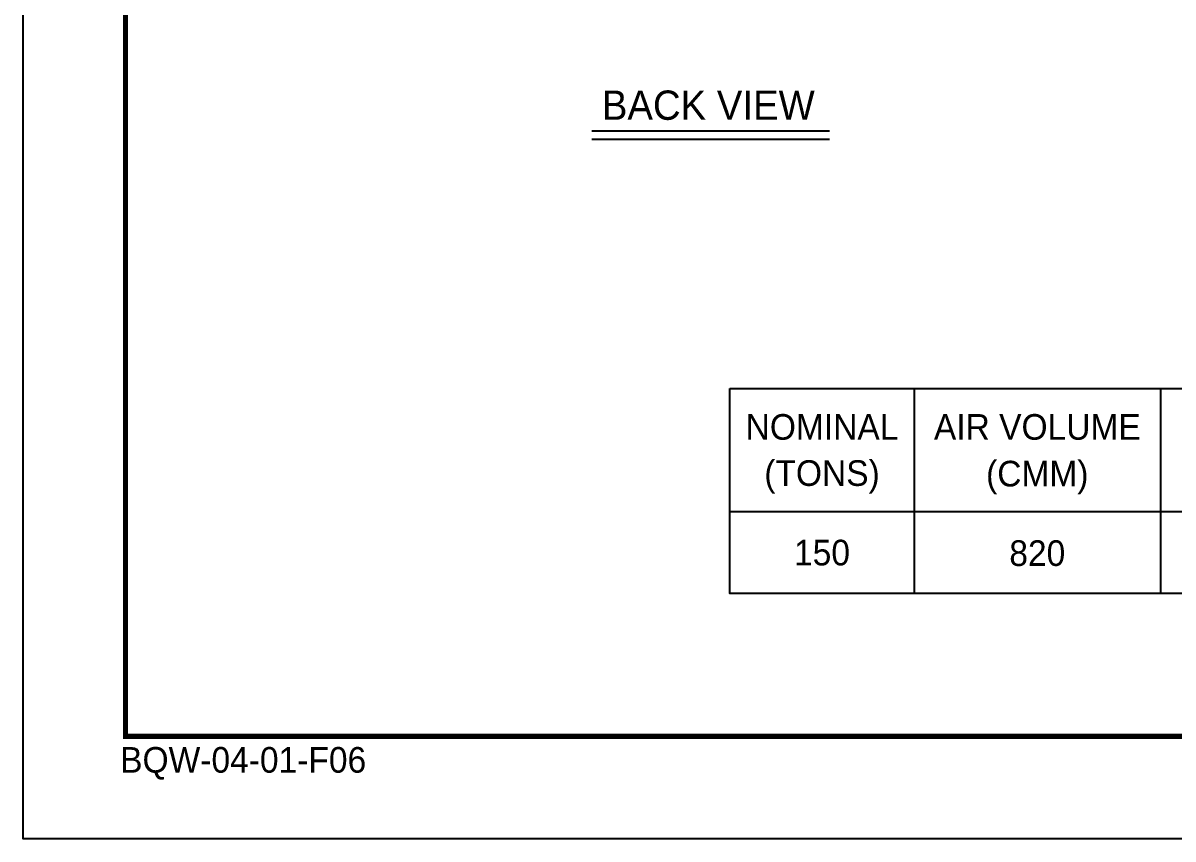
# Model space of a CAD drawing. Header units: millimetres. Extents: x 2142 to 31549, y 1327 to 22122.
# Drawn here: x 2142 to 9993, y 1327 to 6895 of the extents above; entities that cross this region are included whole.
import ezdxf
from ezdxf.enums import TextEntityAlignment as Align

# ---------------------------------------------------------------- set-up
doc = ezdxf.new("R2010")
doc.units = ezdxf.units.MM
for name, color, linetype in [('냉각탑_box', 1, 'Continuous'), ('냉각탑_form', 1, 'Continuous'), ('냉각탑_text', 3, 'Continuous')]:
    doc.layers.add(name, color=color, linetype=linetype)
doc.styles.add('돋움', font='Dotum.ttf')

msp = doc.modelspace()

# ---------------------------------------------------------------- linework, layer by layer
at = {"layer": 'Defpoints'}
msp.add_lwpolyline([(2141.8, 22122.3), (31549, 22122.3), (31549, 1327.2), (2141.8, 1327.2)], close=True, dxfattribs=at)
at = {"layer": '냉각탑_box'}
for p, q in [((6025.2, 6159.9), (7648.6, 6159.9)), ((6025.2, 6101.7), (7648.6, 6101.7)), ((8226.5, 4401.7), (8226.5, 3001.7)), ((9906.5, 4401.7), (9906.5, 3001.7)), ((6966.5, 3561.7), (22016.5, 3561.7))]:
    msp.add_line(p, q, dxfattribs=at)
msp.add_lwpolyline([(6966.5, 4401.7), (22016.5, 4401.7), (22016.5, 3001.7), (6966.5, 3001.7)], close=True, dxfattribs=at)
at = {"layer": '냉각탑_form', "const_width": 35}
msp.add_lwpolyline([(2842, 21422.1), (2842, 2027.4), (30848.8, 2027.4), (30848.8, 21422.1)], close=True, dxfattribs=at)

# ---------------------------------------------------------------- texts
at = {"layer": '냉각탑_form', "style": '돋움'}
msp.add_text('BQW-04-01-F06', height=175.043, dxfattribs=at).set_placement((2805.1, 1779.7))
at = {"layer": '냉각탑_text', "style": '돋움'}
for s, height, p in [('BACK VIEW', 199.97, (6820.2, 6334.8)), ('NOMINAL', 175, (7596.5, 4139.2)), ('AIR VOLUME', 175, (9066.5, 4139.2)), ('(TONS)', 175, (7596.5, 3824.2)), ('(CMM)', 175, (9066.1, 3820.4)), ('150', 175, (7596.5, 3281.7)), ('820', 175, (9066.1, 3277.9))]:
    msp.add_text(s, height=height, dxfattribs=at).set_placement(p, align=Align.MIDDLE_CENTER)

doc.saveas('drawing.dxf')
